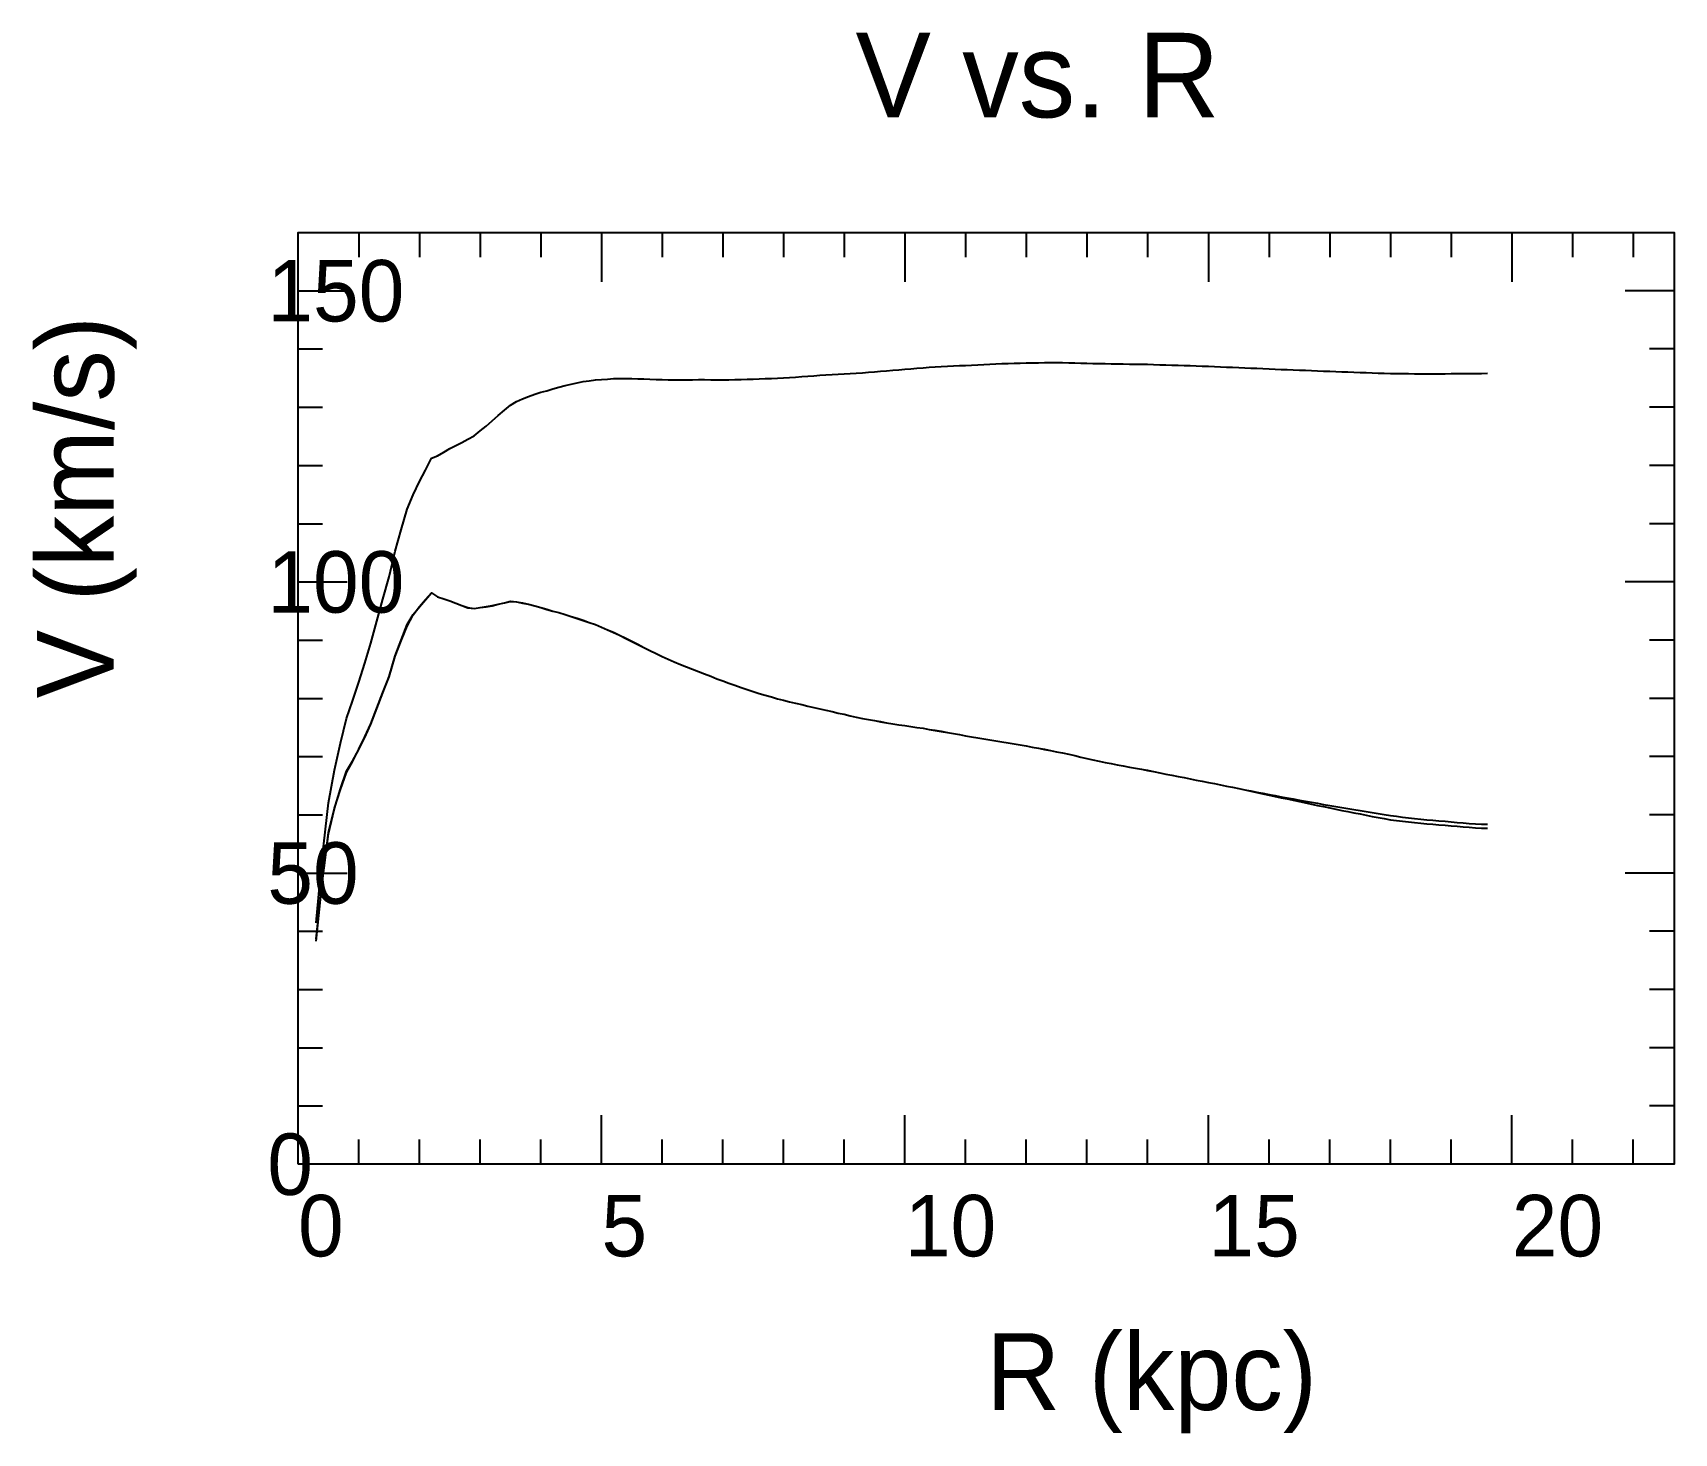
# Model space of a CAD drawing. Extents: x -35 to 179, y -35 to 147.
import ezdxf

# ---------------------------------------------------------------- set-up
doc = ezdxf.new("R2010")
doc.units = 0

msp = doc.modelspace()

# ---------------------------------------------------------------- linework, layer by layer
at = {"color": 0}
for p, q in [((7.9, 121.3), (7.9, 118.1)), ((15.8, 121.3), (15.8, 118.1)), ((23.71, 121.3), (23.71, 118.1)), ((31.61, 121.3), (31.61, 118.1)), ((39.51, 121.3), (39.51, 114.9)), ((47.41, 121.3), (47.41, 118.1)), ((55.32, 121.3), (55.32, 118.1)), ((63.22, 121.3), (63.22, 118.1)), ((71.12, 121.3), (71.12, 118.1)), ((79.02, 121.3), (79.02, 114.9)), ((86.93, 121.3), (86.93, 118.1)), ((94.83, 121.3), (94.83, 118.1)), ((102.73, 121.3), (102.73, 118.1)), ((110.63, 121.3), (110.63, 118.1)), ((118.54, 121.3), (118.54, 114.9)), ((126.44, 121.3), (126.44, 118.1)), ((134.34, 121.3), (134.34, 118.1)), ((142.24, 121.3), (142.24, 118.1)), ((150.15, 121.3), (150.15, 118.1)), ((158.05, 121.3), (158.05, 114.9)), ((165.95, 121.3), (165.95, 118.1)), ((173.85, 121.3), (173.85, 118.1)), ((0, 113.72), (6.4, 113.72)), ((179.2, 113.72), (172.8, 113.72)), ((0, 106.14), (3.2, 106.14)), ((179.2, 106.14), (176, 106.14)), ((0, 98.55), (3.2, 98.55)), ((179.2, 98.55), (176, 98.55)), ((0, 90.97), (3.2, 90.97)), ((179.2, 90.97), (176, 90.97)), ((0, 83.39), (3.2, 83.39)), ((179.2, 83.39), (176, 83.39)), ((0, 75.81), (6.4, 75.81)), ((179.2, 75.81), (172.8, 75.81)), ((0, 68.23), (3.2, 68.23)), ((179.2, 68.23), (176, 68.23)), ((0, 60.65), (3.2, 60.65)), ((179.2, 60.65), (176, 60.65)), ((0, 53.07), (3.2, 53.07)), ((179.2, 53.07), (176, 53.07)), ((0, 45.49), (3.2, 45.49)), ((179.2, 45.49), (176, 45.49)), ((0, 37.91), (6.4, 37.91)), ((179.2, 37.91), (172.8, 37.91)), ((0, 30.32), (3.2, 30.32)), ((179.2, 30.32), (176, 30.32)), ((0, 22.74), (3.2, 22.74)), ((179.2, 22.74), (176, 22.74)), ((0, 15.16), (3.2, 15.16)), ((179.2, 15.16), (176, 15.16)), ((0, 7.58), (3.2, 7.58)), ((179.2, 7.58), (176, 7.58)), ((39.51, 0), (39.51, 6.4)), ((79.02, 0), (79.02, 6.4)), ((118.54, 0), (118.54, 6.4)), ((158.05, 0), (158.05, 6.4)), ((7.9, 0), (7.9, 3.2)), ((15.8, 0), (15.8, 3.2)), ((23.71, 0), (23.71, 3.2)), ((31.61, 0), (31.61, 3.2)), ((47.41, 0), (47.41, 3.2)), ((55.32, 0), (55.32, 3.2)), ((63.22, 0), (63.22, 3.2)), ((71.12, 0), (71.12, 3.2)), ((86.93, 0), (86.93, 3.2)), ((94.83, 0), (94.83, 3.2)), ((102.73, 0), (102.73, 3.2)), ((110.63, 0), (110.63, 3.2)), ((126.44, 0), (126.44, 3.2)), ((134.34, 0), (134.34, 3.2)), ((142.24, 0), (142.24, 3.2)), ((150.15, 0), (150.15, 3.2)), ((165.95, 0), (165.95, 3.2)), ((173.85, 0), (173.85, 3.2))]:
    msp.add_line(p, q, dxfattribs=at)
msp.add_lwpolyline([(0, 0), (0, 121.3), (179.2, 121.3), (179.2, 0)], close=True, dxfattribs=at)
at = {"color": 3}
msp.add_lwpolyline([(2.37, 31.44), (3.16, 39.79), (3.95, 47.04), (4.74, 51.31), (5.53, 54.8), (6.32, 58.02), (7.11, 60.29), (7.9, 62.77), (8.69, 65.25), (9.48, 67.83), (10.27, 70.7), (11.06, 73.58), (11.85, 76.46), (12.64, 79.82), (13.43, 82.58), (14.22, 85.27), (15.01, 87.17), (15.8, 88.89), (16.6, 90.38), (17.39, 91.91), (18.18, 92.24), (18.97, 92.72), (19.76, 93.18), (20.55, 93.58), (21.34, 93.98), (22.13, 94.39), (22.92, 94.83), (23.71, 95.5), (24.5, 96.11), (25.29, 96.78), (26.08, 97.49), (26.87, 98.17), (27.66, 98.84), (28.45, 99.29), (29.24, 99.66), (30.03, 99.95), (30.82, 100.25), (31.61, 100.5), (32.4, 100.69), (33.19, 100.93), (33.98, 101.18), (34.77, 101.38), (35.56, 101.57), (36.35, 101.74), (37.14, 101.9), (37.93, 101.99), (38.72, 102.11), (39.51, 102.17), (40.3, 102.21), (41.09, 102.28), (41.88, 102.29), (42.67, 102.29), (43.46, 102.28), (44.25, 102.27), (45.04, 102.25), (45.83, 102.2), (46.62, 102.17), (47.41, 102.15), (48.2, 102.12), (49, 102.1), (49.79, 102.11), (50.58, 102.13), (51.37, 102.14), (52.16, 102.15), (52.95, 102.15), (53.74, 102.13), (54.53, 102.14), (55.32, 102.13), (56.11, 102.14), (56.9, 102.15), (57.69, 102.17), (58.48, 102.19), (59.27, 102.21), (60.06, 102.24), (60.85, 102.28), (61.64, 102.3), (62.43, 102.34), (63.22, 102.37), (64.01, 102.43), (64.8, 102.48), (65.59, 102.54), (66.38, 102.6), (67.17, 102.66), (67.96, 102.72), (68.75, 102.76), (69.54, 102.8), (70.33, 102.85), (71.12, 102.9), (71.91, 102.95), (72.7, 102.99), (73.49, 103.05), (74.28, 103.12), (75.07, 103.18), (75.86, 103.25), (76.65, 103.3), (77.44, 103.37), (78.23, 103.43), (79.02, 103.49), (79.81, 103.56), (80.6, 103.63), (81.4, 103.7), (82.19, 103.76), (82.98, 103.81), (83.77, 103.87), (84.56, 103.9), (85.35, 103.94), (86.14, 103.98), (86.93, 104), (87.72, 104.04), (88.51, 104.08), (89.3, 104.12), (90.09, 104.16), (90.88, 104.2), (91.67, 104.24), (92.46, 104.25), (93.25, 104.28), (94.04, 104.29), (94.83, 104.32), (95.62, 104.33), (96.41, 104.34), (97.2, 104.36), (97.99, 104.36), (98.78, 104.36), (99.57, 104.36), (100.36, 104.34), (101.15, 104.32), (101.94, 104.3), (102.73, 104.28), (103.52, 104.26), (104.31, 104.24), (105.1, 104.23), (105.89, 104.22), (106.68, 104.2), (107.47, 104.19), (108.26, 104.17), (109.05, 104.16), (109.84, 104.15), (110.63, 104.14), (111.42, 104.12), (112.21, 104.09), (113, 104.07), (113.8, 104.04), (114.59, 104.02), (115.38, 103.99), (116.17, 103.97), (116.96, 103.94), (117.75, 103.91), (118.54, 103.88), (119.33, 103.85), (120.12, 103.82), (120.91, 103.79), (121.7, 103.75), (122.49, 103.72), (123.28, 103.68), (124.07, 103.65), (124.86, 103.62), (125.65, 103.58), (126.44, 103.55), (127.23, 103.52), (128.02, 103.48), (128.81, 103.45), (129.6, 103.42), (130.39, 103.39), (131.18, 103.36), (131.97, 103.32), (132.76, 103.29), (133.55, 103.26), (134.34, 103.23), (135.13, 103.2), (135.92, 103.18), (136.71, 103.15), (137.5, 103.12), (138.29, 103.09), (139.08, 103.06), (139.87, 103.04), (140.66, 103.01), (141.45, 102.99), (142.24, 102.96), (143.03, 102.95), (143.82, 102.94), (144.61, 102.93), (145.4, 102.92), (146.2, 102.92), (146.99, 102.92), (147.78, 102.92), (148.57, 102.92), (149.36, 102.92), (150.15, 102.93), (150.94, 102.93), (151.73, 102.93), (152.52, 102.94), (153.31, 102.95), (154.1, 102.96), (154.89, 102.97)], dxfattribs=at)
at = {"color": 4}
msp.add_lwpolyline([(2.37, 31.44), (3.16, 39.79), (3.95, 47.04), (4.74, 51.31), (5.53, 54.8), (6.32, 58.02), (7.11, 60.29), (7.9, 62.77), (8.69, 65.25), (9.48, 67.83), (10.27, 70.7), (11.06, 73.58), (11.85, 76.46), (12.64, 79.82), (13.43, 82.58), (14.22, 85.27), (15.01, 87.17), (15.8, 88.89), (16.6, 90.38), (17.39, 91.91), (18.18, 92.24), (18.97, 92.72), (19.76, 93.18), (20.55, 93.58), (21.34, 93.98), (22.13, 94.39), (22.92, 94.83), (23.71, 95.5), (24.5, 96.11), (25.29, 96.78), (26.08, 97.49), (26.87, 98.17), (27.66, 98.84), (28.45, 99.29), (29.24, 99.66), (30.03, 99.95), (30.82, 100.25), (31.61, 100.5), (32.4, 100.69), (33.19, 100.93), (33.98, 101.18), (34.77, 101.38), (35.56, 101.57), (36.35, 101.74), (37.14, 101.9), (37.93, 101.99), (38.72, 102.11), (39.51, 102.17), (40.3, 102.21), (41.09, 102.28), (41.88, 102.29), (42.67, 102.29), (43.46, 102.28), (44.25, 102.27), (45.04, 102.25), (45.83, 102.2), (46.62, 102.17), (47.41, 102.15), (48.2, 102.12), (49, 102.1), (49.79, 102.11), (50.58, 102.13), (51.37, 102.14), (52.16, 102.15), (52.95, 102.15), (53.74, 102.13), (54.53, 102.14), (55.32, 102.13), (56.11, 102.14), (56.9, 102.15), (57.69, 102.17), (58.48, 102.19), (59.27, 102.21), (60.06, 102.24), (60.85, 102.28), (61.64, 102.3), (62.43, 102.34), (63.22, 102.37), (64.01, 102.43), (64.8, 102.48), (65.59, 102.54), (66.38, 102.6), (67.17, 102.66), (67.96, 102.72), (68.75, 102.76), (69.54, 102.8), (70.33, 102.85), (71.12, 102.9), (71.91, 102.95), (72.7, 102.99), (73.49, 103.05), (74.28, 103.12), (75.07, 103.18), (75.86, 103.25), (76.65, 103.3), (77.44, 103.37), (78.23, 103.43), (79.02, 103.49), (79.81, 103.56), (80.6, 103.63), (81.4, 103.7), (82.19, 103.76), (82.98, 103.81), (83.77, 103.87), (84.56, 103.9), (85.35, 103.94), (86.14, 103.98), (86.93, 104), (87.72, 104.04), (88.51, 104.08), (89.3, 104.12), (90.09, 104.16), (90.88, 104.2), (91.67, 104.24), (92.46, 104.25), (93.25, 104.28), (94.04, 104.29), (94.83, 104.32), (95.62, 104.33), (96.41, 104.34), (97.2, 104.36), (97.99, 104.36), (98.78, 104.36), (99.57, 104.36), (100.36, 104.34), (101.15, 104.32), (101.94, 104.3), (102.73, 104.28), (103.52, 104.26), (104.31, 104.24), (105.1, 104.23), (105.89, 104.22), (106.68, 104.2), (107.47, 104.19), (108.26, 104.17), (109.05, 104.16), (109.84, 104.15), (110.63, 104.14), (111.42, 104.12), (112.21, 104.09), (113, 104.07), (113.8, 104.04), (114.59, 104.02), (115.38, 103.99), (116.17, 103.97), (116.96, 103.94), (117.75, 103.91), (118.54, 103.88), (119.33, 103.85), (120.12, 103.82), (120.91, 103.79), (121.7, 103.75), (122.49, 103.72), (123.28, 103.68), (124.07, 103.65), (124.86, 103.62), (125.65, 103.58), (126.44, 103.55), (127.23, 103.52), (128.02, 103.48), (128.81, 103.45), (129.6, 103.42), (130.39, 103.39), (131.18, 103.36), (131.97, 103.32), (132.76, 103.29), (133.55, 103.26), (134.34, 103.23), (135.13, 103.2), (135.92, 103.18), (136.71, 103.15), (137.5, 103.12), (138.29, 103.09), (139.08, 103.06), (139.87, 103.04), (140.66, 103.01), (141.45, 102.99), (142.24, 102.96), (143.03, 102.95), (143.82, 102.94), (144.61, 102.93), (145.4, 102.92), (146.2, 102.92), (146.99, 102.92), (147.78, 102.92), (148.57, 102.92), (149.36, 102.92), (150.15, 102.93), (150.94, 102.93), (151.73, 102.93), (152.52, 102.94), (153.31, 102.95), (154.1, 102.96), (154.89, 102.97)], dxfattribs=at)
msp.add_lwpolyline([(2.37, 31.44), (3.16, 39.79), (3.95, 47.04), (4.74, 51.31), (5.53, 54.8), (6.32, 58.02), (7.11, 60.29), (7.9, 62.77), (8.69, 65.25), (9.48, 67.83), (10.27, 70.7), (11.06, 73.58), (11.85, 76.46), (12.64, 79.82), (13.43, 82.58), (14.22, 85.27), (15.01, 87.17), (15.8, 88.89), (16.6, 90.38), (17.39, 91.91), (18.18, 92.24), (18.97, 92.72), (19.76, 93.18), (20.55, 93.58), (21.34, 93.98), (22.13, 94.39), (22.92, 94.83), (23.71, 95.5), (24.5, 96.11), (25.29, 96.78), (26.08, 97.49), (26.87, 98.17), (27.66, 98.84), (28.45, 99.29), (29.24, 99.66), (30.03, 99.95), (30.82, 100.25), (31.61, 100.5), (32.4, 100.69), (33.19, 100.93), (33.98, 101.18), (34.77, 101.38), (35.56, 101.57), (36.35, 101.74), (37.14, 101.9), (37.93, 101.99), (38.72, 102.11), (39.51, 102.17), (40.3, 102.21), (41.09, 102.28), (41.88, 102.29), (42.67, 102.29), (43.46, 102.28), (44.25, 102.27), (45.04, 102.25), (45.83, 102.2), (46.62, 102.17), (47.41, 102.15), (48.2, 102.12), (49, 102.1), (49.79, 102.11), (50.58, 102.13), (51.37, 102.14), (52.16, 102.15), (52.95, 102.15), (53.74, 102.13), (54.53, 102.14), (55.32, 102.13), (56.11, 102.14), (56.9, 102.15), (57.69, 102.17), (58.48, 102.19), (59.27, 102.21), (60.06, 102.24), (60.85, 102.28), (61.64, 102.3), (62.43, 102.34), (63.22, 102.37), (64.01, 102.43), (64.8, 102.48), (65.59, 102.54), (66.38, 102.6), (67.17, 102.66), (67.96, 102.72), (68.75, 102.76), (69.54, 102.8), (70.33, 102.85), (71.12, 102.9), (71.91, 102.95), (72.7, 102.99), (73.49, 103.05), (74.28, 103.12), (75.07, 103.18), (75.86, 103.25), (76.65, 103.3), (77.44, 103.37), (78.23, 103.43), (79.02, 103.49), (79.81, 103.56), (80.6, 103.63), (81.4, 103.7), (82.19, 103.76), (82.98, 103.81), (83.77, 103.87), (84.56, 103.9), (85.35, 103.94), (86.14, 103.98), (86.93, 104), (87.72, 104.04), (88.51, 104.08), (89.3, 104.12), (90.09, 104.16), (90.88, 104.2), (91.67, 104.24), (92.46, 104.25), (93.25, 104.28), (94.04, 104.29), (94.83, 104.32), (95.62, 104.33), (96.41, 104.34), (97.2, 104.36), (97.99, 104.36), (98.78, 104.36), (99.57, 104.36), (100.36, 104.34), (101.15, 104.32), (101.94, 104.3), (102.73, 104.28), (103.52, 104.26), (104.31, 104.24), (105.1, 104.23), (105.89, 104.22), (106.68, 104.2), (107.47, 104.19), (108.26, 104.17), (109.05, 104.16), (109.84, 104.15), (110.63, 104.14), (111.42, 104.12), (112.21, 104.09), (113, 104.07), (113.8, 104.04), (114.59, 104.02), (115.38, 103.99), (116.17, 103.97), (116.96, 103.94), (117.75, 103.91), (118.54, 103.88), (119.33, 103.85), (120.12, 103.82), (120.91, 103.79), (121.7, 103.75), (122.49, 103.72), (123.28, 103.68), (124.07, 103.65), (124.86, 103.62), (125.65, 103.58), (126.44, 103.55), (127.23, 103.52), (128.02, 103.48), (128.81, 103.45), (129.6, 103.42), (130.39, 103.39), (131.18, 103.36), (131.97, 103.32), (132.76, 103.29), (133.55, 103.26), (134.34, 103.23), (135.13, 103.2), (135.92, 103.18), (136.71, 103.15), (137.5, 103.12), (138.29, 103.09), (139.08, 103.06), (139.87, 103.04), (140.66, 103.01), (141.45, 102.99), (142.24, 102.96), (143.03, 102.95), (143.82, 102.94), (144.61, 102.93), (145.4, 102.92), (146.2, 102.92), (146.99, 102.92), (147.78, 102.92), (148.57, 102.92), (149.36, 102.92), (150.15, 102.93), (150.94, 102.93), (151.73, 102.93), (152.52, 102.94), (153.31, 102.95), (154.1, 102.96), (154.89, 102.97)], dxfattribs=at)
at = {"color": 5}
msp.add_lwpolyline([(2.37, 29.34), (3.16, 36.57), (3.95, 43.18), (4.74, 46.36), (5.53, 48.8), (6.32, 50.98), (7.11, 52.4), (7.9, 54.03), (8.69, 55.66), (9.48, 57.33), (10.27, 59.36), (11.06, 61.42), (11.85, 63.46), (12.64, 66.16), (13.43, 68.12), (14.22, 70.07), (15.01, 71.54), (15.8, 72.59), (16.6, 73.5), (17.39, 74.4), (18.18, 73.87), (18.97, 73.61), (19.76, 73.35), (20.55, 73.03), (21.34, 72.72), (22.13, 72.43), (22.92, 72.35), (23.71, 72.47), (24.5, 72.6), (25.29, 72.73), (26.08, 72.92), (26.87, 73.09), (27.66, 73.28), (28.45, 73.2), (29.24, 73.05), (30.03, 72.9), (30.82, 72.71), (31.61, 72.48), (32.4, 72.25), (33.19, 72.02), (33.98, 71.83), (34.77, 71.56), (35.56, 71.31), (36.35, 71.06), (37.14, 70.79), (37.93, 70.52), (38.72, 70.25), (39.51, 69.9), (40.3, 69.57), (41.09, 69.25), (41.88, 68.86), (42.67, 68.46), (43.46, 68.07), (44.25, 67.68), (45.04, 67.28), (45.83, 66.88), (46.62, 66.48), (47.41, 66.12), (48.2, 65.76), (49, 65.39), (49.79, 65.07), (50.58, 64.76), (51.37, 64.45), (52.16, 64.14), (52.95, 63.83), (53.74, 63.52), (54.53, 63.21), (55.32, 62.93), (56.11, 62.64), (56.9, 62.35), (57.69, 62.08), (58.48, 61.81), (59.27, 61.54), (60.06, 61.29), (60.85, 61.06), (61.64, 60.84), (62.43, 60.61), (63.22, 60.42), (64.01, 60.22), (64.8, 60.01), (65.59, 59.83), (66.38, 59.65), (67.17, 59.47), (67.96, 59.29), (68.75, 59.1), (69.54, 58.92), (70.33, 58.74), (71.12, 58.59), (71.91, 58.39), (72.7, 58.21), (73.49, 58.04), (74.28, 57.9), (75.07, 57.75), (75.86, 57.61), (76.65, 57.48), (77.44, 57.35), (78.23, 57.22), (79.02, 57.11), (79.81, 56.98), (80.6, 56.85), (81.4, 56.75), (82.19, 56.61), (82.98, 56.48), (83.77, 56.35), (84.56, 56.21), (85.35, 56.07), (86.14, 55.93), (86.93, 55.79), (87.72, 55.64), (88.51, 55.5), (89.3, 55.36), (90.09, 55.24), (90.88, 55.11), (91.67, 54.99), (92.46, 54.86), (93.25, 54.72), (94.04, 54.58), (94.83, 54.46), (95.62, 54.3), (96.41, 54.16), (97.2, 54.01), (97.99, 53.85), (98.78, 53.69), (99.57, 53.54), (100.36, 53.37), (101.15, 53.19), (101.94, 53.01), (102.73, 52.83), (103.52, 52.66), (104.31, 52.49), (105.1, 52.32), (105.89, 52.16), (106.68, 52.01), (107.47, 51.85), (108.26, 51.7), (109.05, 51.56), (109.84, 51.42), (110.63, 51.29), (111.42, 51.12), (112.21, 50.96), (113, 50.8), (113.8, 50.64), (114.59, 50.48), (115.38, 50.33), (116.17, 50.17), (116.96, 50.02), (117.75, 49.86), (118.54, 49.71), (119.33, 49.55), (120.12, 49.39), (120.91, 49.24), (121.7, 49.07), (122.49, 48.91), (123.28, 48.75), (124.07, 48.57), (124.86, 48.39), (125.65, 48.21), (126.44, 48.04), (127.23, 47.89), (128.02, 47.72), (128.81, 47.56), (129.6, 47.39), (130.39, 47.22), (131.18, 47.06), (131.97, 46.89), (132.76, 46.72), (133.55, 46.55), (134.34, 46.39), (135.13, 46.23), (135.92, 46.07), (136.71, 45.91), (137.5, 45.75), (138.29, 45.6), (139.08, 45.44), (139.87, 45.29), (140.66, 45.14), (141.45, 44.99), (142.24, 44.85), (143.03, 44.77), (143.82, 44.67), (144.61, 44.56), (145.4, 44.48), (146.2, 44.4), (146.99, 44.32), (147.78, 44.26), (148.57, 44.19), (149.36, 44.13), (150.15, 44.06), (150.94, 43.99), (151.73, 43.92), (152.52, 43.86), (153.31, 43.81), (154.1, 43.75), (154.89, 43.76)], dxfattribs=at)
at = {"color": 1}
msp.add_lwpolyline([(2.37, 29.34), (3.16, 36.57), (3.95, 43.18), (4.74, 46.36), (5.53, 48.8), (6.32, 50.98), (7.11, 52.4), (7.9, 54.03), (8.69, 55.66), (9.48, 57.33), (10.27, 59.36), (11.06, 61.42), (11.85, 63.46), (12.64, 66.16), (13.43, 68.12), (14.22, 70.07), (15.01, 71.54), (15.8, 72.59), (16.6, 73.5), (17.39, 74.4), (18.18, 73.87), (18.97, 73.61), (19.76, 73.35), (20.55, 73.03), (21.34, 72.72), (22.13, 72.43), (22.92, 72.35), (23.71, 72.47), (24.5, 72.6), (25.29, 72.73), (26.08, 72.92), (26.87, 73.09), (27.66, 73.28), (28.45, 73.2), (29.24, 73.05), (30.03, 72.9), (30.82, 72.71), (31.61, 72.48), (32.4, 72.25), (33.19, 72.02), (33.98, 71.83), (34.77, 71.56), (35.56, 71.31), (36.35, 71.06), (37.14, 70.79), (37.93, 70.52), (38.72, 70.25), (39.51, 69.9), (40.3, 69.57), (41.09, 69.25), (41.88, 68.86), (42.67, 68.46), (43.46, 68.07), (44.25, 67.68), (45.04, 67.28), (45.83, 66.88), (46.62, 66.48), (47.41, 66.12), (48.2, 65.76), (49, 65.39), (49.79, 65.07), (50.58, 64.76), (51.37, 64.45), (52.16, 64.14), (52.95, 63.83), (53.74, 63.52), (54.53, 63.21), (55.32, 62.93), (56.11, 62.64), (56.9, 62.35), (57.69, 62.08), (58.48, 61.81), (59.27, 61.54), (60.06, 61.29), (60.85, 61.06), (61.64, 60.84), (62.43, 60.61), (63.22, 60.42), (64.01, 60.22), (64.8, 60.01), (65.59, 59.83), (66.38, 59.65), (67.17, 59.47), (67.96, 59.29), (68.75, 59.1), (69.54, 58.92), (70.33, 58.74), (71.12, 58.59), (71.91, 58.39), (72.7, 58.21), (73.49, 58.04), (74.28, 57.9), (75.07, 57.75), (75.86, 57.61), (76.65, 57.48), (77.44, 57.35), (78.23, 57.22), (79.02, 57.11), (79.81, 56.98), (80.6, 56.85), (81.4, 56.75), (82.19, 56.61), (82.98, 56.48), (83.77, 56.35), (84.56, 56.21), (85.35, 56.07), (86.14, 55.93), (86.93, 55.79), (87.72, 55.64), (88.51, 55.5), (89.3, 55.36), (90.09, 55.24), (90.88, 55.11), (91.67, 54.99), (92.46, 54.86), (93.25, 54.72), (94.04, 54.58), (94.83, 54.46), (95.62, 54.3), (96.41, 54.16), (97.2, 54.01), (97.99, 53.85), (98.78, 53.69), (99.57, 53.54), (100.36, 53.37), (101.15, 53.19), (101.94, 53.01), (102.73, 52.83), (103.52, 52.66), (104.31, 52.49), (105.1, 52.32), (105.89, 52.16), (106.68, 52.01), (107.47, 51.85), (108.26, 51.7), (109.05, 51.56), (109.84, 51.42), (110.63, 51.29), (111.42, 51.12), (112.21, 50.96), (113, 50.8), (113.8, 50.64), (114.59, 50.48), (115.38, 50.33), (116.17, 50.17), (116.96, 50.02), (117.75, 49.86), (118.54, 49.71), (119.33, 49.55), (120.12, 49.39), (120.91, 49.24), (121.7, 49.07), (122.49, 48.91), (123.28, 48.75), (124.07, 48.57), (124.86, 48.39), (125.65, 48.21), (126.44, 48.04), (127.23, 47.89), (128.02, 47.72), (128.81, 47.56), (129.6, 47.39), (130.39, 47.22), (131.18, 47.06), (131.97, 46.89), (132.76, 46.72), (133.55, 46.55), (134.34, 46.39), (135.13, 46.23), (135.92, 46.07), (136.71, 45.91), (137.5, 45.75), (138.29, 45.6), (139.08, 45.44), (139.87, 45.29), (140.66, 45.14), (141.45, 44.99), (142.24, 44.85), (143.03, 44.77), (143.82, 44.67), (144.61, 44.56), (145.4, 44.48), (146.2, 44.4), (146.99, 44.32), (147.78, 44.26), (148.57, 44.19), (149.36, 44.13), (150.15, 44.06), (150.94, 43.99), (151.73, 43.92), (152.52, 43.86), (153.31, 43.81), (154.1, 43.75), (154.89, 43.76)], dxfattribs=at)
at = {"color": 2}
msp.add_lwpolyline([(2.37, 29.05), (3.16, 36.56), (3.95, 43.01), (4.74, 46.33), (5.53, 48.86), (6.32, 51.16), (7.11, 52.49), (7.9, 54.01), (8.69, 55.55), (9.48, 57.31), (10.27, 59.33), (11.06, 61.39), (11.85, 63.49), (12.64, 66.19), (13.43, 68.24), (14.22, 70.26), (15.01, 71.55), (15.8, 72.58), (16.6, 73.48), (17.39, 74.37), (18.18, 73.87), (18.97, 73.6), (19.76, 73.35), (20.55, 73.05), (21.34, 72.76), (22.13, 72.49), (22.92, 72.35), (23.71, 72.47), (24.5, 72.57), (25.29, 72.71), (26.08, 72.9), (26.87, 73.09), (27.66, 73.29), (28.45, 73.22), (29.24, 73.09), (30.03, 72.9), (30.82, 72.71), (31.61, 72.48), (32.4, 72.23), (33.19, 72.01), (33.98, 71.82), (34.77, 71.56), (35.56, 71.32), (36.35, 71.08), (37.14, 70.81), (37.93, 70.52), (38.72, 70.25), (39.51, 69.9), (40.3, 69.57), (41.09, 69.24), (41.88, 68.86), (42.67, 68.47), (43.46, 68.08), (44.25, 67.69), (45.04, 67.29), (45.83, 66.88), (46.62, 66.48), (47.41, 66.12), (48.2, 65.75), (49, 65.39), (49.79, 65.07), (50.58, 64.76), (51.37, 64.46), (52.16, 64.14), (52.95, 63.84), (53.74, 63.52), (54.53, 63.21), (55.32, 62.92), (56.11, 62.63), (56.9, 62.35), (57.69, 62.08), (58.48, 61.81), (59.27, 61.55), (60.06, 61.3), (60.85, 61.07), (61.64, 60.83), (62.43, 60.61), (63.22, 60.41), (64.01, 60.21), (64.8, 60.01), (65.59, 59.83), (66.38, 59.65), (67.17, 59.47), (67.96, 59.3), (68.75, 59.1), (69.54, 58.92), (70.33, 58.74), (71.12, 58.58), (71.91, 58.39), (72.7, 58.21), (73.49, 58.04), (74.28, 57.9), (75.07, 57.75), (75.86, 57.62), (76.65, 57.48), (77.44, 57.35), (78.23, 57.22), (79.02, 57.11), (79.81, 56.98), (80.6, 56.85), (81.4, 56.75), (82.19, 56.61), (82.98, 56.49), (83.77, 56.36), (84.56, 56.22), (85.35, 56.07), (86.14, 55.93), (86.93, 55.79), (87.72, 55.64), (88.51, 55.5), (89.3, 55.37), (90.09, 55.24), (90.88, 55.12), (91.67, 55), (92.46, 54.86), (93.25, 54.72), (94.04, 54.58), (94.83, 54.46), (95.62, 54.31), (96.41, 54.16), (97.2, 54.02), (97.99, 53.86), (98.78, 53.7), (99.57, 53.55), (100.36, 53.37), (101.15, 53.19), (101.94, 53.01), (102.73, 52.83), (103.52, 52.66), (104.31, 52.49), (105.1, 52.32), (105.89, 52.16), (106.68, 52.01), (107.47, 51.85), (108.26, 51.71), (109.05, 51.56), (109.84, 51.42), (110.63, 51.28), (111.42, 51.12), (112.21, 50.96), (113, 50.8), (113.8, 50.64), (114.59, 50.48), (115.38, 50.33), (116.17, 50.17), (116.96, 50.02), (117.75, 49.86), (118.54, 49.71), (119.33, 49.55), (120.12, 49.39), (120.91, 49.24), (121.7, 49.08), (122.49, 48.92), (123.28, 48.76), (124.07, 48.61), (124.86, 48.45), (125.65, 48.3), (126.44, 48.15), (127.23, 48), (128.02, 47.85), (128.81, 47.7), (129.6, 47.56), (130.39, 47.41), (131.18, 47.27), (131.97, 47.13), (132.76, 46.99), (133.55, 46.85), (134.34, 46.71), (135.13, 46.57), (135.92, 46.44), (136.71, 46.3), (137.5, 46.17), (138.29, 46.04), (139.08, 45.91), (139.87, 45.78), (140.66, 45.65), (141.45, 45.52), (142.24, 45.4), (143.03, 45.3), (143.82, 45.2), (144.61, 45.09), (145.4, 45.01), (146.2, 44.92), (146.99, 44.85), (147.78, 44.78), (148.57, 44.71), (149.36, 44.65), (150.15, 44.58), (150.94, 44.51), (151.73, 44.44), (152.52, 44.38), (153.31, 44.32), (154.1, 44.28), (154.89, 44.25)], dxfattribs=at)
msp.add_lwpolyline([(2.37, 29.05), (3.16, 36.56), (3.95, 43.01), (4.74, 46.33), (5.53, 48.86), (6.32, 51.16), (7.11, 52.49), (7.9, 54.01), (8.69, 55.55), (9.48, 57.31), (10.27, 59.33), (11.06, 61.39), (11.85, 63.49), (12.64, 66.19), (13.43, 68.24), (14.22, 70.26), (15.01, 71.55), (15.8, 72.58), (16.6, 73.48), (17.39, 74.37), (18.18, 73.87), (18.97, 73.6), (19.76, 73.35), (20.55, 73.05), (21.34, 72.76), (22.13, 72.49), (22.92, 72.35), (23.71, 72.47), (24.5, 72.57), (25.29, 72.71), (26.08, 72.9), (26.87, 73.09), (27.66, 73.29), (28.45, 73.22), (29.24, 73.09), (30.03, 72.9), (30.82, 72.71), (31.61, 72.48), (32.4, 72.23), (33.19, 72.01), (33.98, 71.82), (34.77, 71.56), (35.56, 71.32), (36.35, 71.08), (37.14, 70.81), (37.93, 70.52), (38.72, 70.25), (39.51, 69.9), (40.3, 69.57), (41.09, 69.24), (41.88, 68.86), (42.67, 68.47), (43.46, 68.08), (44.25, 67.69), (45.04, 67.29), (45.83, 66.88), (46.62, 66.48), (47.41, 66.12), (48.2, 65.75), (49, 65.39), (49.79, 65.07), (50.58, 64.76), (51.37, 64.46), (52.16, 64.14), (52.95, 63.84), (53.74, 63.52), (54.53, 63.21), (55.32, 62.92), (56.11, 62.63), (56.9, 62.35), (57.69, 62.08), (58.48, 61.81), (59.27, 61.55), (60.06, 61.3), (60.85, 61.07), (61.64, 60.83), (62.43, 60.61), (63.22, 60.41), (64.01, 60.21), (64.8, 60.01), (65.59, 59.83), (66.38, 59.65), (67.17, 59.47), (67.96, 59.3), (68.75, 59.1), (69.54, 58.92), (70.33, 58.74), (71.12, 58.58), (71.91, 58.39), (72.7, 58.21), (73.49, 58.04), (74.28, 57.9), (75.07, 57.75), (75.86, 57.62), (76.65, 57.48), (77.44, 57.35), (78.23, 57.22), (79.02, 57.11), (79.81, 56.98), (80.6, 56.85), (81.4, 56.75), (82.19, 56.61), (82.98, 56.49), (83.77, 56.36), (84.56, 56.22), (85.35, 56.07), (86.14, 55.93), (86.93, 55.79), (87.72, 55.64), (88.51, 55.5), (89.3, 55.37), (90.09, 55.24), (90.88, 55.12), (91.67, 55), (92.46, 54.86), (93.25, 54.72), (94.04, 54.58), (94.83, 54.46), (95.62, 54.31), (96.41, 54.16), (97.2, 54.02), (97.99, 53.86), (98.78, 53.7), (99.57, 53.55), (100.36, 53.37), (101.15, 53.19), (101.94, 53.01), (102.73, 52.83), (103.52, 52.66), (104.31, 52.49), (105.1, 52.32), (105.89, 52.16), (106.68, 52.01), (107.47, 51.85), (108.26, 51.71), (109.05, 51.56), (109.84, 51.42), (110.63, 51.28), (111.42, 51.12), (112.21, 50.96), (113, 50.8), (113.8, 50.64), (114.59, 50.48), (115.38, 50.33), (116.17, 50.17), (116.96, 50.02), (117.75, 49.86), (118.54, 49.71), (119.33, 49.55), (120.12, 49.39), (120.91, 49.24), (121.7, 49.08), (122.49, 48.92), (123.28, 48.76), (124.07, 48.61), (124.86, 48.45), (125.65, 48.3), (126.44, 48.15), (127.23, 48), (128.02, 47.85), (128.81, 47.7), (129.6, 47.56), (130.39, 47.41), (131.18, 47.27), (131.97, 47.13), (132.76, 46.99), (133.55, 46.85), (134.34, 46.71), (135.13, 46.57), (135.92, 46.44), (136.71, 46.3), (137.5, 46.17), (138.29, 46.04), (139.08, 45.91), (139.87, 45.78), (140.66, 45.65), (141.45, 45.52), (142.24, 45.4), (143.03, 45.3), (143.82, 45.2), (144.61, 45.09), (145.4, 45.01), (146.2, 44.92), (146.99, 44.85), (147.78, 44.78), (148.57, 44.71), (149.36, 44.65), (150.15, 44.58), (150.94, 44.51), (151.73, 44.44), (152.52, 44.38), (153.31, 44.32), (154.1, 44.28), (154.89, 44.25)], dxfattribs=at)

# ---------------------------------------------------------------- texts
at = {"color": 0}
for s, height, p in [('V vs. R', 11, (72.6, 136.3)), ('150', 8, (-4, 109.72)), ('100', 8, (-4, 71.81)), ('50', 8, (-4, 33.91)), ('0', 8, (-4, -4)), ('0', 8, (0, -12)), ('5', 8, (39.51, -12)), ('10', 8, (79.02, -12)), ('15', 8, (118.54, -12)), ('20', 8, (158.05, -12)), ('R (kpc)', 10, (89.6, -32))]:
    msp.add_text(s, height=height, dxfattribs=at).set_placement(p)
msp.add_text('V (km/s)', height=10, rotation=90, dxfattribs=at).set_placement((-24, 60.65))

doc.saveas('drawing.dxf')
